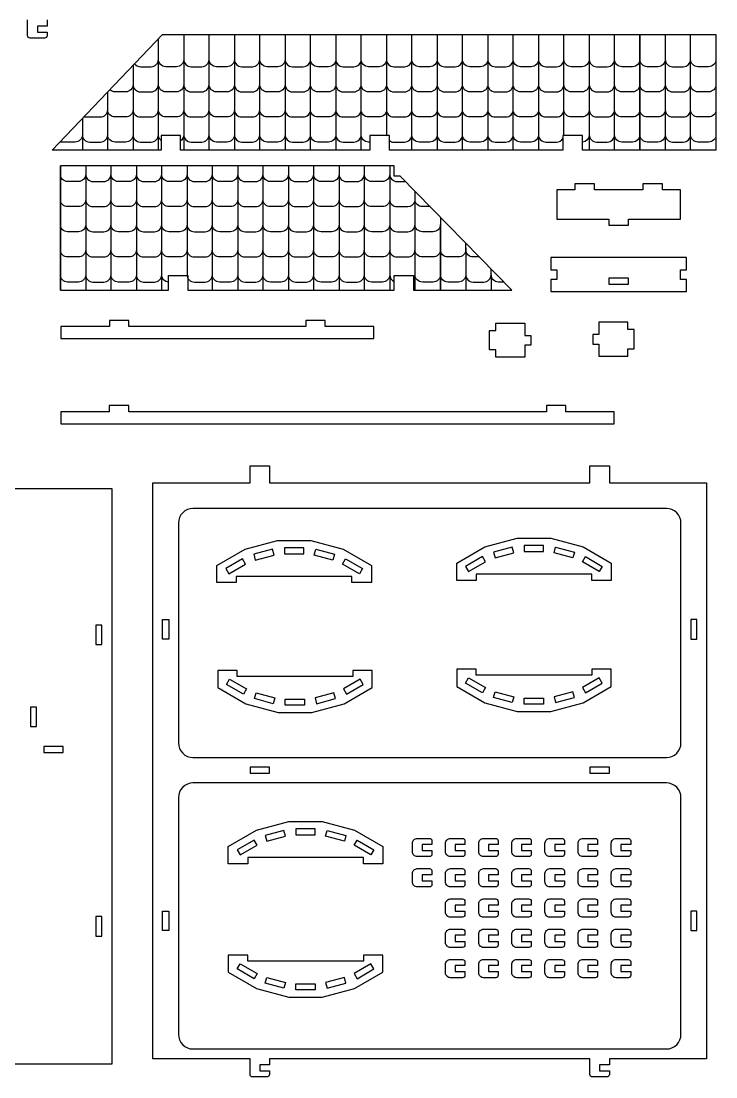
# Model space of a CAD drawing. Extents: x 2135 to 3250, y 1974 to 2836.
# Drawn here: x 2907 to 3250, y 1977 to 2499 of the extents above; entities that cross this region are included whole.
import ezdxf

# ---------------------------------------------------------------- set-up
doc = ezdxf.new("R2010")
doc.units = 0
doc.header["$MEASUREMENT"] = 0
doc.layers.add('LAYER1', color=18, linetype='CONTINUOUS')

msp = doc.modelspace()

# ---------------------------------------------------------------- linework, layer by layer
at = {"layer": 'LAYER1'}
for points in [[(2919.49, 2499.13), (2919.49, 2496.13), (2914.69, 2496.13), (2914.69, 2493.13), (2919.49, 2493.13), (2919.49, 2491.33, -0.414214), (2918.29, 2490.13), (2911.09, 2490.13, -0.414214), (2909.89, 2491.33), (2909.89, 2499.13)], [(2962.71, 2477.53, 0.240596), (2965.62, 2476.04), (2970.95, 2476.04, 0.414214), (2974.55, 2479.64), (2974.55, 2489.96)], [(2987.07, 2491.98), (2987.07, 2479.64, -0.414214), (2983.47, 2476.04), (2978.15, 2476.04, -0.414214), (2974.55, 2479.64), (2974.55, 2487.92)], [(2987.07, 2491.98), (2987.07, 2479.64, 0.414214), (2990.67, 2476.04), (2995.99, 2476.04, 0.414214), (2999.59, 2479.64), (2999.59, 2491.98)], [(3012.12, 2491.98), (3012.12, 2479.64, -0.414214), (3008.52, 2476.04), (3003.19, 2476.04, -0.414214), (2999.59, 2479.64), (2999.59, 2491.98)], [(3012.12, 2491.98), (3012.12, 2479.64, 0.414214), (3015.72, 2476.04), (3021.04, 2476.04, 0.414214), (3024.64, 2479.64), (3024.64, 2491.98)], [(3037.16, 2491.98), (3037.16, 2479.64, -0.414214), (3033.56, 2476.04), (3028.24, 2476.04, -0.414214), (3024.64, 2479.64), (3024.64, 2491.98)], [(3037.16, 2491.98), (3037.16, 2479.64, 0.414214), (3040.76, 2476.04), (3046.09, 2476.04, 0.414214), (3049.69, 2479.64), (3049.69, 2491.98)], [(3062.21, 2491.98), (3062.21, 2479.64, -0.414214), (3058.61, 2476.04), (3053.29, 2476.04, -0.414214), (3049.69, 2479.64), (3049.69, 2491.98)], [(3062.21, 2491.98), (3062.21, 2479.64, 0.414214), (3065.81, 2476.04), (3071.14, 2476.04, 0.414214), (3074.74, 2479.64), (3074.74, 2491.98)], [(3087.26, 2491.98), (3087.26, 2479.64, -0.414214), (3083.66, 2476.04), (3078.34, 2476.04, -0.414214), (3074.74, 2479.64), (3074.74, 2491.98)], [(3087.26, 2491.98), (3087.26, 2479.64, 0.414214), (3090.86, 2476.04), (3096.18, 2476.04, 0.414214), (3099.78, 2479.64), (3099.78, 2491.98)], [(3112.31, 2491.98), (3112.31, 2479.64, -0.414214), (3108.71, 2476.04), (3103.38, 2476.04, -0.414214), (3099.78, 2479.64), (3099.78, 2491.98)], [(3112.31, 2491.98), (3112.31, 2479.64, 0.414214), (3115.91, 2476.04), (3121.23, 2476.04, 0.414214), (3124.83, 2479.64), (3124.83, 2491.98)], [(3137.35, 2491.98), (3137.35, 2479.64, -0.414214), (3133.75, 2476.04), (3128.43, 2476.04, -0.414214), (3124.83, 2479.64), (3124.83, 2491.98)], [(3137.35, 2491.98), (3137.35, 2479.64, 0.414214), (3140.95, 2476.04), (3146.28, 2476.04, 0.414214), (3149.88, 2479.64), (3149.88, 2491.98)], [(3162.4, 2491.98), (3162.4, 2479.64, -0.414214), (3158.8, 2476.04), (3153.48, 2476.04, -0.414214), (3149.88, 2479.64), (3149.88, 2491.98)], [(3162.4, 2491.98), (3162.4, 2479.64, 0.414214), (3166, 2476.04), (3171.33, 2476.04, 0.414214), (3174.93, 2479.64), (3174.93, 2491.98)], [(3187.45, 2491.98), (3187.45, 2479.64, -0.414214), (3183.85, 2476.04), (3178.53, 2476.04, -0.414214), (3174.93, 2479.64), (3174.93, 2491.98)], [(3187.45, 2491.98), (3187.45, 2479.64, 0.414214), (3191.05, 2476.04), (3196.37, 2476.04, 0.414214), (3199.97, 2479.64), (3199.97, 2491.98)], [(3212.5, 2491.98), (3212.5, 2479.64, -0.414214), (3208.9, 2476.04), (3203.57, 2476.04, -0.414214), (3199.97, 2479.64), (3199.97, 2491.98)], [(3225.02, 2491.98), (3225.02, 2479.64, -0.414214), (3221.42, 2476.04), (3216.1, 2476.04, -0.414214), (3212.5, 2479.64), (3212.5, 2491.98)], [(3225.02, 2491.98), (3225.02, 2479.64, 0.414214), (3228.62, 2476.04), (3233.94, 2476.04, 0.414214), (3237.54, 2479.64), (3237.54, 2491.98)], [(3250.07, 2491.98), (3250.07, 2479.64, -0.414214), (3246.47, 2476.04), (3241.14, 2476.04, -0.414214), (3237.54, 2479.64), (3237.54, 2491.98)], [(2962.02, 2476.81), (2962.02, 2467.22, 0.414214), (2965.62, 2463.62), (2970.95, 2463.62, 0.414214), (2974.55, 2467.22), (2974.55, 2479.64)], [(2987.07, 2479.64), (2987.07, 2467.22, -0.414214), (2983.47, 2463.62), (2978.15, 2463.62, -0.414214), (2974.55, 2467.22), (2974.55, 2479.64)], [(2987.07, 2479.64), (2987.07, 2467.22, 0.414214), (2990.67, 2463.62), (2995.99, 2463.62, 0.414214), (2999.59, 2467.22), (2999.59, 2479.64)], [(3012.12, 2479.64), (3012.12, 2467.22, -0.414214), (3008.52, 2463.62), (3003.19, 2463.62, -0.414214), (2999.59, 2467.22), (2999.59, 2479.64)], [(3012.12, 2479.64), (3012.12, 2467.22, 0.414214), (3015.72, 2463.62), (3021.04, 2463.62, 0.414214), (3024.64, 2467.22), (3024.64, 2479.64)], [(3037.16, 2479.64), (3037.16, 2467.22, -0.414214), (3033.56, 2463.62), (3028.24, 2463.62, -0.414214), (3024.64, 2467.22), (3024.64, 2479.64)], [(3037.16, 2479.64), (3037.16, 2467.22, 0.414214), (3040.76, 2463.62), (3046.09, 2463.62, 0.414214), (3049.69, 2467.22), (3049.69, 2479.64)], [(3062.21, 2479.64), (3062.21, 2467.22, -0.414214), (3058.61, 2463.62), (3053.29, 2463.62, -0.414214), (3049.69, 2467.22), (3049.69, 2479.64)], [(3062.21, 2479.64), (3062.21, 2467.22, 0.414214), (3065.81, 2463.62), (3071.14, 2463.62, 0.414214), (3074.74, 2467.22), (3074.74, 2479.64)], [(3087.26, 2479.64), (3087.26, 2467.22, -0.414214), (3083.66, 2463.62), (3078.34, 2463.62, -0.414214), (3074.74, 2467.22), (3074.74, 2479.64)], [(3087.26, 2479.64), (3087.26, 2467.22, 0.414214), (3090.86, 2463.62), (3096.18, 2463.62, 0.414214), (3099.78, 2467.22), (3099.78, 2479.64)], [(3112.31, 2479.64), (3112.31, 2467.22, -0.414214), (3108.71, 2463.62), (3103.38, 2463.62, -0.414214), (3099.78, 2467.22), (3099.78, 2479.64)], [(3112.31, 2479.64), (3112.31, 2467.22, 0.414214), (3115.91, 2463.62), (3121.23, 2463.62, 0.414214), (3124.83, 2467.22), (3124.83, 2479.64)], [(3137.35, 2479.64), (3137.35, 2467.22, -0.414214), (3133.75, 2463.62), (3128.43, 2463.62, -0.414214), (3124.83, 2467.22), (3124.83, 2479.64)], [(3137.35, 2479.64), (3137.35, 2467.22, 0.414214), (3140.95, 2463.62), (3146.28, 2463.62, 0.414214), (3149.88, 2467.22), (3149.88, 2479.64)], [(3162.4, 2479.64), (3162.4, 2467.22, -0.414214), (3158.8, 2463.62), (3153.48, 2463.62, -0.414214), (3149.88, 2467.22), (3149.88, 2479.64)], [(3162.4, 2479.64), (3162.4, 2467.22, 0.414214), (3166, 2463.62), (3171.33, 2463.62, 0.414214), (3174.93, 2467.22), (3174.93, 2479.64)], [(3187.45, 2479.64), (3187.45, 2467.22, -0.414214), (3183.85, 2463.62), (3178.53, 2463.62, -0.414214), (3174.93, 2467.22), (3174.93, 2479.64)], [(3187.45, 2479.64), (3187.45, 2467.22, 0.414214), (3191.05, 2463.62), (3196.37, 2463.62, 0.414214), (3199.97, 2467.22), (3199.97, 2479.64)], [(3212.5, 2479.64), (3212.5, 2467.22, -0.414214), (3208.9, 2463.62), (3203.57, 2463.62, -0.414214), (3199.97, 2467.22), (3199.97, 2479.64)], [(3225.02, 2479.64), (3225.02, 2467.22, -0.414214), (3221.42, 2463.62), (3216.1, 2463.62, -0.414214), (3212.5, 2467.22), (3212.5, 2479.64)], [(3225.02, 2479.64), (3225.02, 2467.22, 0.414214), (3228.62, 2463.62), (3233.94, 2463.62, 0.414214), (3237.54, 2467.22), (3237.54, 2479.64)], [(3250.07, 2479.64), (3250.07, 2467.22, -0.414214), (3246.47, 2463.62), (3241.14, 2463.62, -0.414214), (3237.54, 2467.22), (3237.54, 2479.64)], [(2962.02, 2474.21), (2962.02, 2467.22, -0.414214), (2958.42, 2463.62), (2953.1, 2463.62, -0.203614), (2950.51, 2464.72)], [(2962.02, 2467.22), (2962.02, 2454.8, -0.414214), (2958.42, 2451.2), (2953.1, 2451.2, -0.414214), (2949.5, 2454.8), (2949.5, 2463.66)], [(2962.02, 2467.22), (2962.02, 2454.8, 0.414214), (2965.62, 2451.2), (2970.95, 2451.2, 0.414214), (2974.55, 2454.8), (2974.55, 2467.22)], [(2987.07, 2467.22), (2987.07, 2454.8, -0.414214), (2983.47, 2451.2), (2978.15, 2451.2, -0.414214), (2974.55, 2454.8), (2974.55, 2467.22)], [(2987.07, 2467.22), (2987.07, 2454.8, 0.414214), (2990.67, 2451.2), (2995.99, 2451.2, 0.414214), (2999.59, 2454.8), (2999.59, 2467.22)], [(3012.12, 2467.22), (3012.12, 2454.8, -0.414214), (3008.52, 2451.2), (3003.19, 2451.2, -0.414214), (2999.59, 2454.8), (2999.59, 2467.22)], [(3012.12, 2467.22), (3012.12, 2454.8, 0.414214), (3015.72, 2451.2), (3021.04, 2451.2, 0.414214), (3024.64, 2454.8), (3024.64, 2467.22)], [(3037.16, 2467.22), (3037.16, 2454.8, -0.414214), (3033.56, 2451.2), (3028.24, 2451.2, -0.414214), (3024.64, 2454.8), (3024.64, 2467.22)], [(3037.16, 2467.22), (3037.16, 2454.8, 0.414214), (3040.76, 2451.2), (3046.09, 2451.2, 0.414214), (3049.69, 2454.8), (3049.69, 2467.22)], [(3062.21, 2467.22), (3062.21, 2454.8, -0.414214), (3058.61, 2451.2), (3053.29, 2451.2, -0.414214), (3049.69, 2454.8), (3049.69, 2467.22)], [(3062.21, 2467.22), (3062.21, 2454.8, 0.414214), (3065.81, 2451.2), (3071.14, 2451.2, 0.414214), (3074.74, 2454.8), (3074.74, 2467.22)], [(3087.26, 2467.22), (3087.26, 2454.8, -0.414214), (3083.66, 2451.2), (3078.34, 2451.2, -0.414214), (3074.74, 2454.8), (3074.74, 2467.22)], [(3087.26, 2467.22), (3087.26, 2454.8, 0.414214), (3090.86, 2451.2), (3096.18, 2451.2, 0.414214), (3099.78, 2454.8), (3099.78, 2467.22)], [(3112.31, 2467.22), (3112.31, 2454.8, -0.414214), (3108.71, 2451.2), (3103.38, 2451.2, -0.414214), (3099.78, 2454.8), (3099.78, 2467.22)], [(3112.31, 2467.22), (3112.31, 2454.8, 0.414214), (3115.91, 2451.2), (3121.23, 2451.2, 0.414214), (3124.83, 2454.8), (3124.83, 2467.22)], [(3137.35, 2467.22), (3137.35, 2454.8, -0.414214), (3133.75, 2451.2), (3128.43, 2451.2, -0.414214), (3124.83, 2454.8), (3124.83, 2467.22)], [(3137.35, 2467.22), (3137.35, 2454.8, 0.414214), (3140.95, 2451.2), (3146.28, 2451.2, 0.414214), (3149.88, 2454.8), (3149.88, 2467.22)], [(3162.4, 2467.22), (3162.4, 2454.8, -0.414214), (3158.8, 2451.2), (3153.48, 2451.2, -0.414214), (3149.88, 2454.8), (3149.88, 2467.22)], [(3162.4, 2467.22), (3162.4, 2454.8, 0.414214), (3166, 2451.2), (3171.33, 2451.2, 0.414214), (3174.93, 2454.8), (3174.93, 2467.22)], [(3187.45, 2467.22), (3187.45, 2454.8, -0.414214), (3183.85, 2451.2), (3178.53, 2451.2, -0.414214), (3174.93, 2454.8), (3174.93, 2467.22)], [(3187.45, 2467.22), (3187.45, 2454.8, 0.414214), (3191.05, 2451.2), (3196.37, 2451.2, 0.414214), (3199.97, 2454.8), (3199.97, 2467.22)], [(3212.5, 2467.22), (3212.5, 2454.8, -0.414214), (3208.9, 2451.2), (3203.57, 2451.2, -0.414214), (3199.97, 2454.8), (3199.97, 2467.22)], [(3225.02, 2467.22), (3225.02, 2454.8, -0.414214), (3221.42, 2451.2), (3216.1, 2451.2, -0.414214), (3212.5, 2454.8), (3212.5, 2467.22)], [(3225.02, 2467.22), (3225.02, 2454.8, 0.414214), (3228.62, 2451.2), (3233.94, 2451.2, 0.414214), (3237.54, 2454.8), (3237.54, 2467.22)], [(3250.07, 2467.22), (3250.07, 2454.8, -0.414214), (3246.47, 2451.2), (3241.14, 2451.2, -0.414214), (3237.54, 2454.8), (3237.54, 2467.22)], [(2937.63, 2451.2), (2945.9, 2451.2, 0.414214), (2949.5, 2454.8), (2949.5, 2460.49)], [(2936.97, 2446.77), (2936.97, 2442.38, 0.414214), (2940.57, 2438.78), (2945.9, 2438.78, 0.414214), (2949.5, 2442.38), (2949.5, 2454.8)], [(2962.02, 2454.8), (2962.02, 2442.38, -0.414214), (2958.42, 2438.78), (2953.1, 2438.78, -0.414214), (2949.5, 2442.38), (2949.5, 2454.8)], [(2962.02, 2454.8), (2962.02, 2442.38, 0.414214), (2965.62, 2438.78), (2970.95, 2438.78, 0.414214), (2974.55, 2442.38), (2974.55, 2454.8)], [(2975.87, 2439.59, -0.225173), (2974.55, 2442.38), (2974.55, 2454.8)], [(2987.07, 2454.8), (2987.07, 2442.38, -0.250585), (2985.47, 2439.38)], [(2987.07, 2454.8), (2987.07, 2442.38, 0.414214), (2990.67, 2438.78), (2995.99, 2438.78, 0.414214), (2999.59, 2442.38), (2999.59, 2454.8)], [(3012.12, 2454.8), (3012.12, 2442.38, -0.414214), (3008.52, 2438.78), (3003.19, 2438.78, -0.414214), (2999.59, 2442.38), (2999.59, 2454.8)], [(3012.12, 2454.8), (3012.12, 2442.38, 0.414214), (3015.72, 2438.78), (3021.04, 2438.78, 0.414214), (3024.64, 2442.38), (3024.64, 2454.8)], [(3037.16, 2454.8), (3037.16, 2442.38, -0.414214), (3033.56, 2438.78), (3028.24, 2438.78, -0.414214), (3024.64, 2442.38), (3024.64, 2454.8)], [(3037.16, 2454.8), (3037.16, 2442.38, 0.414214), (3040.76, 2438.78), (3046.09, 2438.78, 0.414214), (3049.69, 2442.38), (3049.69, 2454.8)], [(3062.21, 2454.8), (3062.21, 2442.38, -0.414214), (3058.61, 2438.78), (3053.29, 2438.78, -0.414214), (3049.69, 2442.38), (3049.69, 2454.8)], [(3062.21, 2454.8), (3062.21, 2442.38, 0.414214), (3065.81, 2438.78), (3071.14, 2438.78, 0.414214), (3074.74, 2442.38), (3074.74, 2454.8)], [(3079.07, 2438.78), (3078.34, 2438.78, -0.414214), (3074.74, 2442.38), (3074.74, 2454.8)], [(3087.26, 2454.8), (3087.26, 2442.38, -0.02405), (3087.24, 2442.03)], [(3087.26, 2454.8), (3087.26, 2442.38, 0.02405), (3087.28, 2442.03)], [(3088.67, 2439.52, 0.165063), (3090.86, 2438.78), (3096.18, 2438.78, 0.414214), (3099.78, 2442.38), (3099.78, 2454.8)], [(3112.31, 2454.8), (3112.31, 2442.38, -0.414214), (3108.71, 2438.78), (3103.38, 2438.78, -0.414214), (3099.78, 2442.38), (3099.78, 2454.8)], [(3112.31, 2454.8), (3112.31, 2442.38, 0.414214), (3115.91, 2438.78), (3121.23, 2438.78, 0.414214), (3124.83, 2442.38), (3124.83, 2454.8)], [(3137.35, 2454.8), (3137.35, 2442.38, -0.414214), (3133.75, 2438.78), (3128.43, 2438.78, -0.414214), (3124.83, 2442.38), (3124.83, 2454.8)], [(3137.35, 2454.8), (3137.35, 2442.38, 0.414214), (3140.95, 2438.78), (3146.28, 2438.78, 0.414214), (3149.88, 2442.38), (3149.88, 2454.8)], [(3162.4, 2454.8), (3162.4, 2442.38, -0.414214), (3158.8, 2438.78), (3153.48, 2438.78, -0.414214), (3149.88, 2442.38), (3149.88, 2454.8)], [(3162.4, 2454.8), (3162.4, 2442.38, 0.414214), (3166, 2438.78), (3171.33, 2438.78, 0.2717), (3174.47, 2440.62)], [(3174.91, 2442.03, 0.02405), (3174.93, 2442.38), (3174.93, 2454.8)], [(3174.94, 2442.03, -0.02405), (3174.93, 2442.38), (3174.93, 2454.8)], [(3187.45, 2454.8), (3187.45, 2442.38, -0.396511), (3184.07, 2438.78)], [(3187.45, 2454.8), (3187.45, 2442.38, 0.414214), (3191.05, 2438.78), (3196.37, 2438.78, 0.414214), (3199.97, 2442.38), (3199.97, 2454.8)], [(3212.5, 2454.8), (3212.5, 2442.38, -0.414214), (3208.9, 2438.78), (3203.57, 2438.78, -0.414214), (3199.97, 2442.38), (3199.97, 2454.8)], [(3225.02, 2454.8), (3225.02, 2442.38, -0.414214), (3221.42, 2438.78), (3216.1, 2438.78, -0.414214), (3212.5, 2442.38), (3212.5, 2454.8)], [(3225.02, 2454.8), (3225.02, 2442.38, 0.414214), (3228.62, 2438.78), (3233.94, 2438.78, 0.414214), (3237.54, 2442.38), (3237.54, 2454.8)], [(3250.07, 2454.8), (3250.07, 2442.38, -0.414214), (3246.47, 2438.78), (3241.14, 2438.78, -0.414214), (3237.54, 2442.38), (3237.54, 2454.8)], [(2936.97, 2450.51), (2936.97, 2442.38, -0.414214), (2933.37, 2438.78), (2925.8, 2438.78)], [(2938.59, 2427), (2938.59, 2422.91, -0.414214), (2934.99, 2419.31), (2929.67, 2419.31, -0.414214), (2926.07, 2422.91), (2926.07, 2427)], [(2938.59, 2427), (2938.59, 2422.91, 0.414214), (2942.19, 2419.31), (2947.52, 2419.31, 0.414214), (2951.12, 2422.91), (2951.12, 2427)], [(2963.64, 2427), (2963.64, 2422.91, -0.414214), (2960.04, 2419.31), (2954.72, 2419.31, -0.414214), (2951.12, 2422.91), (2951.12, 2427)], [(2963.64, 2427), (2963.64, 2422.91, 0.414214), (2967.24, 2419.31), (2972.56, 2419.31, 0.414214), (2976.16, 2422.91), (2976.16, 2427)], [(2988.69, 2427), (2988.69, 2422.91, -0.414214), (2985.09, 2419.31), (2979.76, 2419.31, -0.414214), (2976.16, 2422.91), (2976.16, 2427)], [(2988.69, 2427), (2988.69, 2422.91, 0.414214), (2992.29, 2419.31), (2997.61, 2419.31, 0.414214), (3001.21, 2422.91), (3001.21, 2427)], [(3013.73, 2427), (3013.73, 2422.91, -0.414214), (3010.13, 2419.31), (3004.81, 2419.31, -0.414214), (3001.21, 2422.91), (3001.21, 2427)], [(3013.73, 2427), (3013.73, 2422.91, 0.414214), (3017.33, 2419.31), (3022.66, 2419.31, 0.414214), (3026.26, 2422.91), (3026.26, 2427)], [(3038.78, 2427), (3038.78, 2422.91, -0.414214), (3035.18, 2419.31), (3029.86, 2419.31, -0.414214), (3026.26, 2422.91), (3026.26, 2427)], [(3038.78, 2427), (3038.78, 2422.91, 0.414214), (3042.38, 2419.31), (3047.71, 2419.31, 0.414214), (3051.31, 2422.91), (3051.31, 2427)], [(3063.83, 2427), (3063.83, 2422.91, -0.414214), (3060.23, 2419.31), (3054.91, 2419.31, -0.414214), (3051.31, 2422.91), (3051.31, 2427)], [(3063.83, 2427), (3063.83, 2422.91, 0.414214), (3067.43, 2419.31), (3072.75, 2419.31, 0.414214), (3076.35, 2422.91), (3076.35, 2427)], [(3088.88, 2427), (3088.88, 2422.91, -0.414214), (3085.28, 2419.31), (3079.95, 2419.31, -0.414214), (3076.35, 2422.91), (3076.35, 2427)], [(3088.88, 2427), (3088.88, 2422.91, 0.414214), (3092.48, 2419.31), (3096.73, 2419.31)], [(2938.59, 2422.83), (2938.59, 2410.49, -0.414214), (2934.99, 2406.89), (2929.67, 2406.89, -0.414214), (2926.07, 2410.49), (2926.07, 2422.83)], [(2938.59, 2422.83), (2938.59, 2410.49, 0.414214), (2942.19, 2406.89), (2947.52, 2406.89, 0.414214), (2951.12, 2410.49), (2951.12, 2422.83)], [(2963.64, 2422.83), (2963.64, 2410.49, -0.414214), (2960.04, 2406.89), (2954.72, 2406.89, -0.414214), (2951.12, 2410.49), (2951.12, 2422.83)], [(2963.64, 2422.83), (2963.64, 2410.49, 0.414214), (2967.24, 2406.89), (2972.56, 2406.89, 0.414214), (2976.16, 2410.49), (2976.16, 2422.83)], [(2988.69, 2422.83), (2988.69, 2410.49, -0.414214), (2985.09, 2406.89), (2979.76, 2406.89, -0.414214), (2976.16, 2410.49), (2976.16, 2422.83)], [(2988.69, 2422.83), (2988.69, 2410.49, 0.414214), (2992.29, 2406.89), (2997.61, 2406.89, 0.414214), (3001.21, 2410.49), (3001.21, 2422.83)], [(3013.73, 2422.83), (3013.73, 2410.49, -0.414214), (3010.13, 2406.89), (3004.81, 2406.89, -0.414214), (3001.21, 2410.49), (3001.21, 2422.83)], [(3013.73, 2422.83), (3013.73, 2410.49, 0.414214), (3017.33, 2406.89), (3022.66, 2406.89, 0.414214), (3026.26, 2410.49), (3026.26, 2422.83)], [(3038.78, 2422.83), (3038.78, 2410.49, -0.414214), (3035.18, 2406.89), (3029.86, 2406.89, -0.414214), (3026.26, 2410.49), (3026.26, 2422.83)], [(3038.78, 2422.83), (3038.78, 2410.49, 0.414214), (3042.38, 2406.89), (3047.71, 2406.89, 0.414214), (3051.31, 2410.49), (3051.31, 2422.83)], [(3063.83, 2422.83), (3063.83, 2410.49, -0.414214), (3060.23, 2406.89), (3054.91, 2406.89, -0.414214), (3051.31, 2410.49), (3051.31, 2422.83)], [(3063.83, 2422.83), (3063.83, 2410.49, 0.414214), (3067.43, 2406.89), (3072.75, 2406.89, 0.414214), (3076.35, 2410.49), (3076.35, 2422.83)], [(3088.88, 2422.83), (3088.88, 2410.49, -0.414214), (3085.28, 2406.89), (3079.95, 2406.89, -0.414214), (3076.35, 2410.49), (3076.35, 2422.83)], [(3088.88, 2422.83), (3088.88, 2410.49, 0.414214), (3092.48, 2406.89), (3097.8, 2406.89, 0.3358), (3101.27, 2409.51)], [(2938.59, 2410.49), (2938.59, 2398.07, -0.414214), (2934.99, 2394.47), (2929.67, 2394.47, -0.414214), (2926.07, 2398.07), (2926.07, 2410.49)], [(2938.59, 2410.49), (2938.59, 2398.07, 0.414214), (2942.19, 2394.47), (2947.52, 2394.47, 0.414214), (2951.12, 2398.07), (2951.12, 2410.49)], [(2963.64, 2410.49), (2963.64, 2398.07, -0.414214), (2960.04, 2394.47), (2954.72, 2394.47, -0.414214), (2951.12, 2398.07), (2951.12, 2410.49)], [(2963.64, 2410.49), (2963.64, 2398.07, 0.414214), (2967.24, 2394.47), (2972.56, 2394.47, 0.414214), (2976.16, 2398.07), (2976.16, 2410.49)], [(2988.69, 2410.49), (2988.69, 2398.07, -0.414214), (2985.09, 2394.47), (2979.76, 2394.47, -0.414214), (2976.16, 2398.07), (2976.16, 2410.49)], [(2988.69, 2410.49), (2988.69, 2398.07, 0.414214), (2992.29, 2394.47), (2997.61, 2394.47, 0.414214), (3001.21, 2398.07), (3001.21, 2410.49)], [(3013.73, 2410.49), (3013.73, 2398.07, -0.414214), (3010.13, 2394.47), (3004.81, 2394.47, -0.414214), (3001.21, 2398.07), (3001.21, 2410.49)], [(3013.73, 2410.49), (3013.73, 2398.07, 0.414214), (3017.33, 2394.47), (3022.66, 2394.47, 0.414214), (3026.26, 2398.07), (3026.26, 2410.49)], [(3038.78, 2410.49), (3038.78, 2398.07, -0.414214), (3035.18, 2394.47), (3029.86, 2394.47, -0.414214), (3026.26, 2398.07), (3026.26, 2410.49)], [(3038.78, 2410.49), (3038.78, 2398.07, 0.414214), (3042.38, 2394.47), (3047.71, 2394.47, 0.414214), (3051.31, 2398.07), (3051.31, 2410.49)], [(3063.83, 2410.49), (3063.83, 2398.07, -0.414214), (3060.23, 2394.47), (3054.91, 2394.47, -0.414214), (3051.31, 2398.07), (3051.31, 2410.49)], [(3063.83, 2410.49), (3063.83, 2398.07, 0.414214), (3067.43, 2394.47), (3072.75, 2394.47, 0.414214), (3076.35, 2398.07), (3076.35, 2410.49)], [(3088.88, 2410.49), (3088.88, 2398.07, -0.414214), (3085.28, 2394.47), (3079.95, 2394.47, -0.414214), (3076.35, 2398.07), (3076.35, 2410.49)], [(3088.88, 2410.49), (3088.88, 2398.07, 0.414214), (3092.48, 2394.47), (3097.8, 2394.47, 0.414214), (3101.4, 2398.07), (3101.4, 2409.39)], [(3108.9, 2406.89), (3105, 2406.89, -0.414214), (3101.4, 2410.49), (3101.4, 2414.54)], [(3113.93, 2401.76), (3113.93, 2398.07, -0.414214), (3110.33, 2394.47), (3105, 2394.47, -0.414214), (3101.4, 2398.07), (3101.4, 2410.49)], [(2938.59, 2398.07), (2938.59, 2385.65, -0.414214), (2934.99, 2382.05), (2929.67, 2382.05, -0.414214), (2926.07, 2385.65), (2926.07, 2398.07)], [(2938.59, 2398.07), (2938.59, 2385.65, 0.414214), (2942.19, 2382.05), (2947.52, 2382.05, 0.414214), (2951.12, 2385.65), (2951.12, 2398.07)], [(2963.64, 2398.07), (2963.64, 2385.65, -0.414214), (2960.04, 2382.05), (2954.72, 2382.05, -0.414214), (2951.12, 2385.65), (2951.12, 2398.07)], [(2963.64, 2398.07), (2963.64, 2385.65, 0.414214), (2967.24, 2382.05), (2972.56, 2382.05, 0.414214), (2976.16, 2385.65), (2976.16, 2398.07)], [(2988.69, 2398.07), (2988.69, 2385.65, -0.414214), (2985.09, 2382.05), (2979.76, 2382.05, -0.414214), (2976.16, 2385.65), (2976.16, 2398.07)], [(2988.69, 2398.07), (2988.69, 2385.65, 0.414214), (2992.29, 2382.05), (2997.61, 2382.05, 0.414214), (3001.21, 2385.65), (3001.21, 2398.07)], [(3013.73, 2398.07), (3013.73, 2385.65, -0.414214), (3010.13, 2382.05), (3004.81, 2382.05, -0.414214), (3001.21, 2385.65), (3001.21, 2398.07)], [(3013.73, 2398.07), (3013.73, 2385.65, 0.414214), (3017.33, 2382.05), (3022.66, 2382.05, 0.414214), (3026.26, 2385.65), (3026.26, 2398.07)], [(3038.78, 2398.07), (3038.78, 2385.65, -0.414214), (3035.18, 2382.05), (3029.86, 2382.05, -0.414214), (3026.26, 2385.65), (3026.26, 2398.07)], [(3038.78, 2398.07), (3038.78, 2385.65, 0.414214), (3042.38, 2382.05), (3047.71, 2382.05, 0.414214), (3051.31, 2385.65), (3051.31, 2398.07)], [(3063.83, 2398.07), (3063.83, 2385.65, -0.414214), (3060.23, 2382.05), (3054.91, 2382.05, -0.414214), (3051.31, 2385.65), (3051.31, 2398.07)], [(3063.83, 2398.07), (3063.83, 2385.65, 0.414214), (3067.43, 2382.05), (3072.75, 2382.05, 0.414214), (3076.35, 2385.65), (3076.35, 2398.07)], [(3088.88, 2398.07), (3088.88, 2385.65, -0.414214), (3085.28, 2382.05), (3079.95, 2382.05, -0.414214), (3076.35, 2385.65), (3076.35, 2398.07)], [(3088.88, 2398.07), (3088.88, 2385.65, 0.414214), (3092.48, 2382.05), (3097.8, 2382.05, 0.414214), (3101.4, 2385.65), (3101.4, 2398.07)], [(3113.93, 2398.07), (3113.93, 2385.65, -0.414214), (3110.33, 2382.05), (3105, 2382.05, -0.414214), (3101.4, 2385.65), (3101.4, 2398.07)], [(3126.45, 2386.52), (3126.45, 2385.65, -0.414214), (3122.85, 2382.05), (3117.53, 2382.05, -0.414214), (3113.93, 2385.65), (3113.93, 2398.07)], [(3133.24, 2382.05), (3130.05, 2382.05, -0.414214), (3126.45, 2385.65), (3126.45, 2388.97)], [(2938.59, 2385.65), (2938.59, 2373.23, -0.414214), (2934.99, 2369.63), (2929.67, 2369.63, -0.414214), (2926.07, 2373.23), (2926.07, 2385.65)], [(2938.59, 2385.65), (2938.59, 2373.23, 0.414214), (2942.19, 2369.63), (2947.52, 2369.63, 0.414214), (2951.12, 2373.23), (2951.12, 2385.65)], [(2963.64, 2385.65), (2963.64, 2373.23, -0.414214), (2960.04, 2369.63), (2954.72, 2369.63, -0.414214), (2951.12, 2373.23), (2951.12, 2385.65)], [(2963.64, 2385.65), (2963.64, 2373.23, 0.414214), (2967.24, 2369.63), (2972.56, 2369.63, 0.414214), (2976.16, 2373.23), (2976.16, 2385.65)], [(2979.47, 2369.64, -0.390382), (2976.16, 2373.23), (2976.16, 2385.65)], [(2988.69, 2385.65), (2988.69, 2373.23, -0.02405), (2988.67, 2372.88)], [(2988.69, 2385.65), (2988.69, 2373.23, 0.414214), (2992.29, 2369.63), (2997.61, 2369.63, 0.414214), (3001.21, 2373.23), (3001.21, 2385.65)], [(3013.73, 2385.65), (3013.73, 2373.23, -0.414214), (3010.13, 2369.63), (3004.81, 2369.63, -0.414214), (3001.21, 2373.23), (3001.21, 2385.65)], [(3013.73, 2385.65), (3013.73, 2373.23, 0.414214), (3017.33, 2369.63), (3022.66, 2369.63, 0.414214), (3026.26, 2373.23), (3026.26, 2385.65)], [(3038.78, 2385.65), (3038.78, 2373.23, -0.414214), (3035.18, 2369.63), (3029.86, 2369.63, -0.414214), (3026.26, 2373.23), (3026.26, 2385.65)], [(3038.78, 2385.65), (3038.78, 2373.23, 0.414214), (3042.38, 2369.63), (3047.71, 2369.63, 0.414214), (3051.31, 2373.23), (3051.31, 2385.65)], [(3063.83, 2385.65), (3063.83, 2373.23, -0.414214), (3060.23, 2369.63), (3054.91, 2369.63, -0.414214), (3051.31, 2373.23), (3051.31, 2385.65)], [(3063.83, 2385.65), (3063.83, 2373.23, 0.414214), (3067.43, 2369.63), (3072.75, 2369.63, 0.414214), (3076.35, 2373.23), (3076.35, 2385.65)], [(3088.88, 2385.65), (3088.88, 2373.23, -0.414214), (3085.28, 2369.63), (3079.95, 2369.63, -0.414214), (3076.35, 2373.23), (3076.35, 2385.65)], [(3088.88, 2385.65), (3088.88, 2373.23, 0.300781), (3091.07, 2369.92)], [(3100.67, 2371.05, 0.163773), (3101.4, 2373.23), (3101.4, 2385.65)], [(3113.93, 2385.65), (3113.93, 2373.23, -0.414214), (3110.33, 2369.63), (3105, 2369.63, -0.414214), (3101.4, 2373.23), (3101.4, 2385.65)], [(3126.45, 2385.65), (3126.45, 2373.23, -0.414214), (3122.85, 2369.63), (3117.53, 2369.63, -0.414214), (3113.93, 2373.23), (3113.93, 2385.65)], [(3126.45, 2385.65), (3126.45, 2373.23, 0.414214), (3130.05, 2369.63), (3135.37, 2369.63, 0.414214), (3138.97, 2373.23), (3138.97, 2375.08)], [(3145.4, 2369.63), (3142.57, 2369.63, -0.414214), (3138.97, 2373.23), (3138.97, 2376.19)]]:
    msp.add_lwpolyline(points, format="xyb", dxfattribs=at)
for points in [[(3088.67, 2434.83), (3088.67, 2442.03), (3079.07, 2442.03), (3079.07, 2434.83), (2985.47, 2434.83), (2985.47, 2442.03), (2975.87, 2442.03), (2975.87, 2434.83), (2922.05, 2434.83), (2976.47, 2491.98), (3250.07, 2491.98), (3250.07, 2434.83), (3184.07, 2434.83), (3184.07, 2442.03), (3174.47, 2442.03), (3174.47, 2434.83)], [(3091.07, 2365.68), (3091.07, 2372.88), (3100.67, 2372.88), (3100.67, 2365.68), (3149.27, 2365.68), (3094.07, 2422.03), (3091.07, 2422.03), (3091.07, 2427), (2926.07, 2427), (2926.07, 2365.68), (2979.47, 2365.68), (2979.47, 2372.88), (2989.07, 2372.88), (2989.07, 2365.68)], [(3190.02, 2415.13), (3190.02, 2418.13), (3180.42, 2418.13), (3180.42, 2415.13), (3171.42, 2415.13), (3171.42, 2400.73), (3197.22, 2400.73), (3197.22, 2397.73), (3206.82, 2397.73), (3206.82, 2400.73), (3232.62, 2400.73), (3232.62, 2415.13), (3223.62, 2415.13), (3223.62, 2418.13), (3214.02, 2418.13), (3214.02, 2415.13)], [(3168.42, 2375.75), (3171.42, 2375.75), (3171.42, 2370.95), (3168.42, 2370.95), (3168.42, 2364.95), (3235.62, 2364.95), (3235.62, 2370.95), (3232.62, 2370.95), (3232.62, 2375.75), (3235.62, 2375.75), (3235.62, 2381.75), (3168.42, 2381.75)], [(3197.22, 2368.55), (3206.82, 2368.55), (3206.82, 2371.55), (3197.22, 2371.55)], [(2926.32, 2347.68), (2926.32, 2341.68), (3080.95, 2341.68), (3080.95, 2347.68), (3056.95, 2347.68), (3056.95, 2350.68), (3047.35, 2350.68), (3047.35, 2347.68), (2959.92, 2347.68), (2959.92, 2350.68), (2950.32, 2350.68), (2950.32, 2347.68)], [(3155.63, 2343.32), (3158.63, 2343.32), (3158.63, 2338.52), (3155.63, 2338.52), (3155.63, 2332.52), (3141.23, 2332.52), (3141.23, 2336.12), (3138.23, 2336.12), (3138.23, 2345.72), (3141.23, 2345.72), (3141.23, 2349.32), (3155.63, 2349.32)], [(3192.22, 2343.81), (3189.22, 2343.81), (3189.22, 2339.01), (3192.22, 2339.01), (3192.22, 2333.01), (3206.62, 2333.01), (3206.62, 2336.61), (3209.62, 2336.61), (3209.62, 2346.21), (3206.62, 2346.21), (3206.62, 2349.81), (3192.22, 2349.81)], [(2926.27, 2305.61), (2926.27, 2299.61), (3199.87, 2299.61), (3199.87, 2305.61), (3175.87, 2305.61), (3175.87, 2308.61), (3166.27, 2308.61), (3166.27, 2305.61), (2959.87, 2305.61), (2959.87, 2308.61), (2950.27, 2308.61), (2950.27, 2305.61)], [(3131.56, 2225.29), (3131.56, 2222.29), (3121.96, 2222.29), (3121.96, 2230.8), (3135.88, 2238.84), (3151.87, 2243.12), (3168.42, 2243.12), (3184.4, 2238.84), (3198.32, 2230.8), (3198.32, 2222.29), (3188.72, 2222.29), (3188.72, 2225.29)], [(3013.02, 2224.17), (3013.02, 2221.17), (3003.42, 2221.17), (3003.42, 2229.69), (3017.34, 2237.73), (3033.32, 2242.01), (3049.87, 2242.01), (3065.85, 2237.73), (3079.77, 2229.69), (3079.77, 2221.17), (3070.17, 2221.17), (3070.17, 2224.17)], [(3022.4, 2232.25), (3031.67, 2234.74), (3030.9, 2237.64), (3021.62, 2235.15)], [(3036.79, 2235.41), (3046.39, 2235.41), (3046.39, 2238.41), (3036.79, 2238.41)], [(3060.79, 2232.25), (3051.52, 2234.74), (3052.29, 2237.64), (3061.57, 2235.15)], [(3140.95, 2233.36), (3150.22, 2235.85), (3149.44, 2238.75), (3140.17, 2236.26)], [(3155.34, 2236.52), (3164.94, 2236.52), (3164.94, 2239.52), (3155.34, 2239.52)], [(3179.34, 2233.36), (3170.06, 2235.85), (3170.84, 2238.75), (3180.11, 2236.26)], [(3009.31, 2225.48), (3017.63, 2230.28), (3016.13, 2232.87), (3007.81, 2228.07)], [(3073.87, 2225.48), (3065.56, 2230.28), (3067.06, 2232.87), (3075.37, 2228.07)], [(3127.86, 2226.59), (3136.17, 2231.39), (3134.67, 2233.99), (3126.36, 2229.19)], [(3192.42, 2226.59), (3184.11, 2231.39), (3185.61, 2233.99), (3193.92, 2229.19)], [(2979.61, 2202.89), (2979.61, 2193.29), (2976.61, 2193.29), (2976.61, 2202.89)], [(3237.61, 2202.89), (3237.61, 2193.29), (3240.61, 2193.29), (3240.61, 2202.89)], [(2943.64, 2200.15), (2943.64, 2190.55), (2946.64, 2190.55), (2946.64, 2200.15)], [(3013.43, 2174.81), (3013.43, 2177.81), (3003.83, 2177.81), (3003.83, 2169.3), (3017.75, 2161.26), (3033.73, 2156.98), (3050.28, 2156.98), (3066.27, 2161.26), (3080.19, 2169.3), (3080.19, 2177.81), (3070.59, 2177.81), (3070.59, 2174.81)], [(3131.56, 2175.37), (3131.56, 2178.37), (3121.96, 2178.37), (3121.96, 2169.85), (3135.88, 2161.81), (3151.87, 2157.53), (3168.42, 2157.53), (3184.4, 2161.81), (3198.32, 2169.85), (3198.32, 2178.37), (3188.72, 2178.37), (3188.72, 2175.37)], [(3009.73, 2173.51), (3018.04, 2168.71), (3016.54, 2166.11), (3008.23, 2170.91)], [(3074.29, 2173.51), (3065.97, 2168.71), (3067.47, 2166.11), (3075.79, 2170.91)], [(3127.86, 2174.07), (3136.17, 2169.27), (3134.67, 2166.67), (3126.36, 2171.47)], [(3192.42, 2174.07), (3184.11, 2169.27), (3185.61, 2166.67), (3193.92, 2171.47)], [(3022.81, 2166.73), (3032.09, 2164.25), (3031.31, 2161.35), (3022.04, 2163.84)], [(3061.2, 2166.73), (3051.93, 2164.25), (3052.71, 2161.35), (3061.98, 2163.84)], [(3140.95, 2167.29), (3150.22, 2164.8), (3149.44, 2161.91), (3140.17, 2164.39)], [(3179.34, 2167.29), (3170.06, 2164.8), (3170.84, 2161.91), (3180.11, 2164.39)], [(2911.24, 2159.65), (2911.24, 2150.05), (2914.24, 2150.05), (2914.24, 2159.65)], [(3037.21, 2163.58), (3046.81, 2163.58), (3046.81, 2160.58), (3037.21, 2160.58)], [(3155.34, 2164.13), (3164.94, 2164.13), (3164.94, 2161.13), (3155.34, 2161.13)], [(2917.84, 2137.21), (2927.44, 2137.21), (2927.44, 2140.21), (2917.84, 2140.21)], [(3019.81, 2126.99), (3029.41, 2126.99), (3029.41, 2129.99), (3019.81, 2129.99)], [(3187.81, 2126.99), (3197.41, 2126.99), (3197.41, 2129.99), (3187.81, 2129.99)], [(3018.67, 2085.31), (3018.67, 2082.31), (3009.07, 2082.31), (3009.07, 2090.83), (3022.99, 2098.86), (3038.97, 2103.15), (3055.52, 2103.15), (3071.5, 2098.86), (3085.42, 2090.83), (3085.42, 2082.31), (3075.82, 2082.31), (3075.82, 2085.31)], [(3028.05, 2093.39), (3037.32, 2095.87), (3036.55, 2098.77), (3027.27, 2096.29)], [(3042.44, 2096.55), (3052.04, 2096.55), (3052.04, 2099.55), (3042.44, 2099.55)], [(3066.44, 2093.39), (3057.17, 2095.87), (3057.94, 2098.77), (3067.22, 2096.29)], [(3014.96, 2086.61), (3023.28, 2091.41), (3021.78, 2094.01), (3013.46, 2089.21)], [(3079.52, 2086.61), (3071.21, 2091.41), (3072.71, 2094.01), (3081.02, 2089.21)], [(2943.64, 2056.15), (2943.64, 2046.55), (2946.64, 2046.55), (2946.64, 2056.15)], [(2979.61, 2058.89), (2979.61, 2049.29), (2976.61, 2049.29), (2976.61, 2058.89)], [(3237.61, 2058.89), (3237.61, 2049.29), (3240.61, 2049.29), (3240.61, 2058.89)], [(3018.67, 2034.2), (3018.67, 2037.2), (3009.07, 2037.2), (3009.07, 2028.69), (3022.99, 2020.65), (3038.97, 2016.37), (3055.52, 2016.37), (3071.5, 2020.65), (3085.42, 2028.69), (3085.42, 2037.2), (3075.82, 2037.2), (3075.82, 2034.2)], [(3014.96, 2032.9), (3023.28, 2028.1), (3021.78, 2025.5), (3013.46, 2030.3)], [(3079.52, 2032.9), (3071.21, 2028.1), (3072.71, 2025.5), (3081.02, 2030.3)], [(3028.05, 2026.13), (3037.32, 2023.64), (3036.55, 2020.74), (3027.27, 2023.23)], [(3066.44, 2026.13), (3057.17, 2023.64), (3057.94, 2020.74), (3067.22, 2023.23)], [(3042.44, 2022.97), (3052.04, 2022.97), (3052.04, 2019.97), (3042.44, 2019.97)]]:
    msp.add_lwpolyline(points, close=True, dxfattribs=at)
for points in [[(2936.97, 2442.38), (2936.97, 2434.83)], [(2936.97, 2442.38), (2936.97, 2434.83)], [(2949.5, 2434.83), (2949.5, 2442.38)], [(2949.5, 2434.83), (2949.5, 2442.38)], [(2962.02, 2442.38), (2962.02, 2434.83)], [(2962.02, 2442.38), (2962.02, 2434.83)], [(2974.55, 2434.83), (2974.55, 2442.38)], [(2974.55, 2434.83), (2974.55, 2442.38)], [(2987.07, 2442.38), (2987.07, 2434.83)], [(2987.07, 2442.38), (2987.07, 2434.83)], [(2999.59, 2434.83), (2999.59, 2442.38)], [(2999.59, 2434.83), (2999.59, 2442.38)], [(3012.12, 2442.38), (3012.12, 2434.83)], [(3012.12, 2442.38), (3012.12, 2434.83)], [(3024.64, 2434.83), (3024.64, 2442.38)], [(3024.64, 2434.83), (3024.64, 2442.38)], [(3037.16, 2442.38), (3037.16, 2434.83)], [(3037.16, 2442.38), (3037.16, 2434.83)], [(3049.69, 2434.83), (3049.69, 2442.38)], [(3049.69, 2434.83), (3049.69, 2442.38)], [(3062.21, 2442.38), (3062.21, 2434.83)], [(3062.21, 2442.38), (3062.21, 2434.83)], [(3074.74, 2434.83), (3074.74, 2442.38)], [(3074.74, 2434.83), (3074.74, 2442.38)], [(3087.26, 2442.38), (3087.26, 2442.03)], [(3087.26, 2442.38), (3087.26, 2442.03)], [(3099.78, 2434.83), (3099.78, 2442.38)], [(3099.78, 2434.83), (3099.78, 2442.38)], [(3112.31, 2442.38), (3112.31, 2434.83)], [(3112.31, 2442.38), (3112.31, 2434.83)], [(3124.83, 2434.83), (3124.83, 2442.38)], [(3124.83, 2434.83), (3124.83, 2442.38)], [(3137.35, 2442.38), (3137.35, 2434.83)], [(3137.35, 2442.38), (3137.35, 2434.83)], [(3149.88, 2434.83), (3149.88, 2442.38)], [(3149.88, 2434.83), (3149.88, 2442.38)], [(3162.4, 2442.38), (3162.4, 2434.83)], [(3162.4, 2442.38), (3162.4, 2434.83)], [(3174.93, 2442.03), (3174.93, 2442.38)], [(3174.93, 2442.03), (3174.93, 2442.38)], [(3187.45, 2442.38), (3187.45, 2434.83)], [(3187.45, 2442.38), (3187.45, 2434.83)], [(3199.97, 2434.83), (3199.97, 2442.38)], [(3199.97, 2434.83), (3199.97, 2442.38)], [(3212.5, 2442.38), (3212.5, 2434.83)], [(3212.5, 2434.83), (3212.5, 2442.38)], [(3225.02, 2442.38), (3225.02, 2434.83)], [(3225.02, 2442.38), (3225.02, 2434.83)], [(3237.54, 2434.83), (3237.54, 2442.38)], [(3237.54, 2434.83), (3237.54, 2442.38)], [(3250.07, 2442.38), (3250.07, 2434.83)], [(2926.07, 2365.68), (2926.07, 2373.23)], [(2938.59, 2373.23), (2938.59, 2365.68)], [(2938.59, 2373.23), (2938.59, 2365.68)], [(2951.12, 2365.68), (2951.12, 2373.23)], [(2951.12, 2365.68), (2951.12, 2373.23)], [(2963.64, 2373.23), (2963.64, 2365.68)], [(2963.64, 2373.23), (2963.64, 2365.68)], [(2976.16, 2365.68), (2976.16, 2373.23)], [(2976.16, 2365.68), (2976.16, 2373.23)], [(2988.69, 2373.23), (2988.69, 2372.88)], [(2988.69, 2373.23), (2988.69, 2372.88)], [(3001.21, 2365.68), (3001.21, 2373.23)], [(3001.21, 2365.68), (3001.21, 2373.23)], [(3013.73, 2373.23), (3013.73, 2365.68)], [(3013.73, 2373.23), (3013.73, 2365.68)], [(3026.26, 2365.68), (3026.26, 2373.23)], [(3026.26, 2365.68), (3026.26, 2373.23)], [(3038.78, 2373.23), (3038.78, 2365.68)], [(3038.78, 2373.23), (3038.78, 2365.68)], [(3051.31, 2365.68), (3051.31, 2373.23)], [(3051.31, 2365.68), (3051.31, 2373.23)], [(3063.83, 2373.23), (3063.83, 2365.68)], [(3063.83, 2373.23), (3063.83, 2365.68)], [(3076.35, 2365.68), (3076.35, 2373.23)], [(3076.35, 2365.68), (3076.35, 2373.23)], [(3088.88, 2373.23), (3088.88, 2365.68)], [(3088.88, 2373.23), (3088.88, 2365.68)], [(3101.4, 2365.68), (3101.4, 2373.23)], [(3101.4, 2365.68), (3101.4, 2373.23)], [(3113.93, 2373.23), (3113.93, 2365.68)], [(3113.93, 2365.68), (3113.93, 2373.23)], [(3126.45, 2373.23), (3126.45, 2365.68)], [(3126.45, 2373.23), (3126.45, 2365.68)], [(3138.97, 2373.23), (3138.97, 2365.68)], [(2903.44, 2267.65), (2951.44, 2267.65), (2951.44, 1983.25), (2903.44, 1983.25)]]:
    msp.add_lwpolyline(points, dxfattribs=at)
for points in [[(3029.41, 2270.39), (3187.81, 2270.39), (3187.81, 2278.79), (3197.41, 2278.79), (3197.41, 2270.39), (3245.41, 2270.39), (3245.41, 1985.99), (3197.41, 1985.99), (3197.41, 1982.99), (3192.61, 1982.99), (3192.61, 1979.99), (3197.41, 1979.99), (3197.41, 1978.19, -0.414214), (3196.21, 1976.99), (3189.01, 1976.99, -0.414214), (3187.81, 1978.19), (3187.81, 1985.99), (3029.41, 1985.99), (3029.41, 1982.99), (3024.61, 1982.99), (3024.61, 1979.99), (3029.41, 1979.99), (3029.41, 1978.19, -0.414214), (3028.21, 1976.99), (3021.01, 1976.99, -0.414214), (3019.81, 1978.19), (3019.81, 1985.99), (2971.81, 1985.99), (2971.81, 2270.39), (3019.81, 2270.39), (3019.81, 2278.79), (3029.41, 2278.79)], [(3225.61, 2257.79), (2991.61, 2257.79, 0.414214), (2984.41, 2250.59), (2984.41, 2141.99, 0.414214), (2991.61, 2134.79), (3225.61, 2134.79, 0.414214), (3232.81, 2141.99), (3232.81, 2250.59, 0.414214)], [(3225.61, 2122.19), (2991.61, 2122.19, 0.414214), (2984.41, 2114.99), (2984.41, 1997.99, 0.414214), (2991.61, 1990.79), (3225.61, 1990.79, 0.414214), (3232.81, 1997.99), (3232.81, 2114.99, 0.414214)], [(3108.48, 2085.82), (3102.48, 2085.82, -0.414214), (3100.08, 2088.22), (3100.08, 2092.42, -0.414214), (3102.48, 2094.82), (3108.48, 2094.82, -0.414214), (3109.68, 2093.62), (3109.68, 2091.82), (3104.88, 2091.82), (3104.88, 2088.82), (3109.68, 2088.82), (3109.68, 2087.02, -0.414214)], [(3124.86, 2085.82), (3118.86, 2085.82, -0.414214), (3116.46, 2088.22), (3116.46, 2092.42, -0.414214), (3118.86, 2094.82), (3124.86, 2094.82, -0.414214), (3126.06, 2093.62), (3126.06, 2091.82), (3121.26, 2091.82), (3121.26, 2088.82), (3126.06, 2088.82), (3126.06, 2087.02, -0.414214)], [(3141.24, 2085.82), (3135.24, 2085.82, -0.414214), (3132.84, 2088.22), (3132.84, 2092.42, -0.414214), (3135.24, 2094.82), (3141.24, 2094.82, -0.414214), (3142.44, 2093.62), (3142.44, 2091.82), (3137.64, 2091.82), (3137.64, 2088.82), (3142.44, 2088.82), (3142.44, 2087.02, -0.414214)], [(3157.62, 2085.82), (3151.62, 2085.82, -0.414214), (3149.22, 2088.22), (3149.22, 2092.42, -0.414214), (3151.62, 2094.82), (3157.62, 2094.82, -0.414214), (3158.82, 2093.62), (3158.82, 2091.82), (3154.02, 2091.82), (3154.02, 2088.82), (3158.82, 2088.82), (3158.82, 2087.02, -0.414214)], [(3174, 2085.82), (3168, 2085.82, -0.414214), (3165.6, 2088.22), (3165.6, 2092.42, -0.414214), (3168, 2094.82), (3174, 2094.82, -0.414214), (3175.2, 2093.62), (3175.2, 2091.82), (3170.4, 2091.82), (3170.4, 2088.82), (3175.2, 2088.82), (3175.2, 2087.02, -0.414214)], [(3190.38, 2085.82), (3184.38, 2085.82, -0.414214), (3181.98, 2088.22), (3181.98, 2092.42, -0.414214), (3184.38, 2094.82), (3190.38, 2094.82, -0.414214), (3191.58, 2093.62), (3191.58, 2091.82), (3186.78, 2091.82), (3186.78, 2088.82), (3191.58, 2088.82), (3191.58, 2087.02, -0.414214)], [(3206.76, 2085.82), (3200.76, 2085.82, -0.414214), (3198.36, 2088.22), (3198.36, 2092.42, -0.414214), (3200.76, 2094.82), (3206.76, 2094.82, -0.414214), (3207.96, 2093.62), (3207.96, 2091.82), (3203.16, 2091.82), (3203.16, 2088.82), (3207.96, 2088.82), (3207.96, 2087.02, -0.414214)], [(3108.48, 2070.86), (3102.48, 2070.86, -0.414214), (3100.08, 2073.26), (3100.08, 2077.46, -0.414214), (3102.48, 2079.86), (3108.48, 2079.86, -0.414214), (3109.68, 2078.66), (3109.68, 2076.86), (3104.88, 2076.86), (3104.88, 2073.86), (3109.68, 2073.86), (3109.68, 2072.06, -0.414214)], [(3124.86, 2070.86), (3118.86, 2070.86, -0.414214), (3116.46, 2073.26), (3116.46, 2077.46, -0.414214), (3118.86, 2079.86), (3124.86, 2079.86, -0.414214), (3126.06, 2078.66), (3126.06, 2076.86), (3121.26, 2076.86), (3121.26, 2073.86), (3126.06, 2073.86), (3126.06, 2072.06, -0.414214)], [(3141.24, 2070.86), (3135.24, 2070.86, -0.414214), (3132.84, 2073.26), (3132.84, 2077.46, -0.414214), (3135.24, 2079.86), (3141.24, 2079.86, -0.414214), (3142.44, 2078.66), (3142.44, 2076.86), (3137.64, 2076.86), (3137.64, 2073.86), (3142.44, 2073.86), (3142.44, 2072.06, -0.414214)], [(3157.62, 2070.86), (3151.62, 2070.86, -0.414214), (3149.22, 2073.26), (3149.22, 2077.46, -0.414214), (3151.62, 2079.86), (3157.62, 2079.86, -0.414214), (3158.82, 2078.66), (3158.82, 2076.86), (3154.02, 2076.86), (3154.02, 2073.86), (3158.82, 2073.86), (3158.82, 2072.06, -0.414214)], [(3174, 2070.86), (3168, 2070.86, -0.414214), (3165.6, 2073.26), (3165.6, 2077.46, -0.414214), (3168, 2079.86), (3174, 2079.86, -0.414214), (3175.2, 2078.66), (3175.2, 2076.86), (3170.4, 2076.86), (3170.4, 2073.86), (3175.2, 2073.86), (3175.2, 2072.06, -0.414214)], [(3190.38, 2070.86), (3184.38, 2070.86, -0.414214), (3181.98, 2073.26), (3181.98, 2077.46, -0.414214), (3184.38, 2079.86), (3190.38, 2079.86, -0.414214), (3191.58, 2078.66), (3191.58, 2076.86), (3186.78, 2076.86), (3186.78, 2073.86), (3191.58, 2073.86), (3191.58, 2072.06, -0.414214)], [(3206.76, 2070.86), (3200.76, 2070.86, -0.414214), (3198.36, 2073.26), (3198.36, 2077.46, -0.414214), (3200.76, 2079.86), (3206.76, 2079.86, -0.414214), (3207.96, 2078.66), (3207.96, 2076.86), (3203.16, 2076.86), (3203.16, 2073.86), (3207.96, 2073.86), (3207.96, 2072.06, -0.414214)], [(3124.86, 2055.9), (3118.86, 2055.9, -0.414214), (3116.46, 2058.3), (3116.46, 2062.5, -0.414214), (3118.86, 2064.9), (3124.86, 2064.9, -0.414214), (3126.06, 2063.7), (3126.06, 2061.9), (3121.26, 2061.9), (3121.26, 2058.9), (3126.06, 2058.9), (3126.06, 2057.1, -0.414214)], [(3141.24, 2055.9), (3135.24, 2055.9, -0.414214), (3132.84, 2058.3), (3132.84, 2062.5, -0.414214), (3135.24, 2064.9), (3141.24, 2064.9, -0.414214), (3142.44, 2063.7), (3142.44, 2061.9), (3137.64, 2061.9), (3137.64, 2058.9), (3142.44, 2058.9), (3142.44, 2057.1, -0.414214)], [(3157.62, 2055.9), (3151.62, 2055.9, -0.414214), (3149.22, 2058.3), (3149.22, 2062.5, -0.414214), (3151.62, 2064.9), (3157.62, 2064.9, -0.414214), (3158.82, 2063.7), (3158.82, 2061.9), (3154.02, 2061.9), (3154.02, 2058.9), (3158.82, 2058.9), (3158.82, 2057.1, -0.414214)], [(3174, 2055.9), (3168, 2055.9, -0.414214), (3165.6, 2058.3), (3165.6, 2062.5, -0.414214), (3168, 2064.9), (3174, 2064.9, -0.414214), (3175.2, 2063.7), (3175.2, 2061.9), (3170.4, 2061.9), (3170.4, 2058.9), (3175.2, 2058.9), (3175.2, 2057.1, -0.414214)], [(3190.38, 2055.9), (3184.38, 2055.9, -0.414214), (3181.98, 2058.3), (3181.98, 2062.5, -0.414214), (3184.38, 2064.9), (3190.38, 2064.9, -0.414214), (3191.58, 2063.7), (3191.58, 2061.9), (3186.78, 2061.9), (3186.78, 2058.9), (3191.58, 2058.9), (3191.58, 2057.1, -0.414214)], [(3206.76, 2055.9), (3200.76, 2055.9, -0.414214), (3198.36, 2058.3), (3198.36, 2062.5, -0.414214), (3200.76, 2064.9), (3206.76, 2064.9, -0.414214), (3207.96, 2063.7), (3207.96, 2061.9), (3203.16, 2061.9), (3203.16, 2058.9), (3207.96, 2058.9), (3207.96, 2057.1, -0.414214)], [(3124.86, 2040.94), (3118.86, 2040.94, -0.414214), (3116.46, 2043.34), (3116.46, 2047.54, -0.414214), (3118.86, 2049.94), (3124.86, 2049.94, -0.414214), (3126.06, 2048.74), (3126.06, 2046.94), (3121.26, 2046.94), (3121.26, 2043.94), (3126.06, 2043.94), (3126.06, 2042.14, -0.414214)], [(3141.24, 2040.94), (3135.24, 2040.94, -0.414214), (3132.84, 2043.34), (3132.84, 2047.54, -0.414214), (3135.24, 2049.94), (3141.24, 2049.94, -0.414214), (3142.44, 2048.74), (3142.44, 2046.94), (3137.64, 2046.94), (3137.64, 2043.94), (3142.44, 2043.94), (3142.44, 2042.14, -0.414214)], [(3157.62, 2040.94), (3151.62, 2040.94, -0.414214), (3149.22, 2043.34), (3149.22, 2047.54, -0.414214), (3151.62, 2049.94), (3157.62, 2049.94, -0.414214), (3158.82, 2048.74), (3158.82, 2046.94), (3154.02, 2046.94), (3154.02, 2043.94), (3158.82, 2043.94), (3158.82, 2042.14, -0.414214)], [(3174, 2040.94), (3168, 2040.94, -0.414214), (3165.6, 2043.34), (3165.6, 2047.54, -0.414214), (3168, 2049.94), (3174, 2049.94, -0.414214), (3175.2, 2048.74), (3175.2, 2046.94), (3170.4, 2046.94), (3170.4, 2043.94), (3175.2, 2043.94), (3175.2, 2042.14, -0.414214)], [(3190.38, 2040.94), (3184.38, 2040.94, -0.414214), (3181.98, 2043.34), (3181.98, 2047.54, -0.414214), (3184.38, 2049.94), (3190.38, 2049.94, -0.414214), (3191.58, 2048.74), (3191.58, 2046.94), (3186.78, 2046.94), (3186.78, 2043.94), (3191.58, 2043.94), (3191.58, 2042.14, -0.414214)], [(3206.76, 2040.94), (3200.76, 2040.94, -0.414214), (3198.36, 2043.34), (3198.36, 2047.54, -0.414214), (3200.76, 2049.94), (3206.76, 2049.94, -0.414214), (3207.96, 2048.74), (3207.96, 2046.94), (3203.16, 2046.94), (3203.16, 2043.94), (3207.96, 2043.94), (3207.96, 2042.14, -0.414214)], [(3124.86, 2025.98), (3118.86, 2025.98, -0.414214), (3116.46, 2028.38), (3116.46, 2032.58, -0.414214), (3118.86, 2034.98), (3124.86, 2034.98, -0.414214), (3126.06, 2033.78), (3126.06, 2031.98), (3121.26, 2031.98), (3121.26, 2028.98), (3126.06, 2028.98), (3126.06, 2027.18, -0.414214)], [(3141.24, 2025.98), (3135.24, 2025.98, -0.414214), (3132.84, 2028.38), (3132.84, 2032.58, -0.414214), (3135.24, 2034.98), (3141.24, 2034.98, -0.414214), (3142.44, 2033.78), (3142.44, 2031.98), (3137.64, 2031.98), (3137.64, 2028.98), (3142.44, 2028.98), (3142.44, 2027.18, -0.414214)], [(3157.62, 2025.98), (3151.62, 2025.98, -0.414214), (3149.22, 2028.38), (3149.22, 2032.58, -0.414214), (3151.62, 2034.98), (3157.62, 2034.98, -0.414214), (3158.82, 2033.78), (3158.82, 2031.98), (3154.02, 2031.98), (3154.02, 2028.98), (3158.82, 2028.98), (3158.82, 2027.18, -0.414214)], [(3174, 2025.98), (3168, 2025.98, -0.414214), (3165.6, 2028.38), (3165.6, 2032.58, -0.414214), (3168, 2034.98), (3174, 2034.98, -0.414214), (3175.2, 2033.78), (3175.2, 2031.98), (3170.4, 2031.98), (3170.4, 2028.98), (3175.2, 2028.98), (3175.2, 2027.18, -0.414214)], [(3190.38, 2025.98), (3184.38, 2025.98, -0.414214), (3181.98, 2028.38), (3181.98, 2032.58, -0.414214), (3184.38, 2034.98), (3190.38, 2034.98, -0.414214), (3191.58, 2033.78), (3191.58, 2031.98), (3186.78, 2031.98), (3186.78, 2028.98), (3191.58, 2028.98), (3191.58, 2027.18, -0.414214)], [(3206.76, 2025.98), (3200.76, 2025.98, -0.414214), (3198.36, 2028.38), (3198.36, 2032.58, -0.414214), (3200.76, 2034.98), (3206.76, 2034.98, -0.414214), (3207.96, 2033.78), (3207.96, 2031.98), (3203.16, 2031.98), (3203.16, 2028.98), (3207.96, 2028.98), (3207.96, 2027.18, -0.414214)]]:
    msp.add_lwpolyline(points, format="xyb", close=True, dxfattribs=at)

doc.saveas('drawing.dxf')
